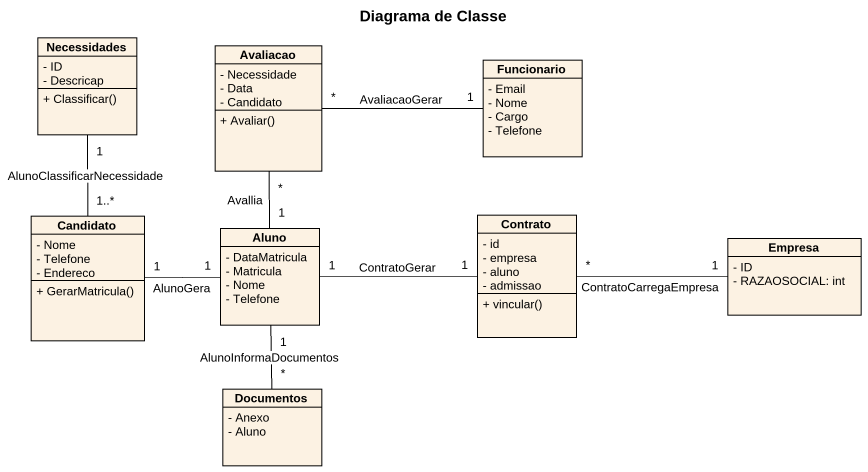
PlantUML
@startuml
title Diagrama de Classe
hide circle
hide empty members
skinparam classAttributeIconSize 0
class Necessidades {
  - ID
  - Descricap
  + Classificar()
}
class Avaliacao {
  - Necessidade
  - Data
  - Candidato
  + Avaliar()
}
class Funcionario {
  - Email
  - Nome
  - Cargo
  - Telefone
}
class Candidato {
  - Nome
  - Telefone
  - Endereco
  + GerarMatricula()
}
class Aluno {
  - DataMatricula
  - Matricula
  - Nome
  - Telefone
}
class Contrato {
  - id
  - empresa
  - aluno
  - admissao
  + vincular()
}
class Empresa {
  - ID
  - RAZAOSOCIAL: int
}
class Documentos {
  - Anexo
  - Aluno
}
Necessidades "1" -- "1..*" Candidato : AlunoClassificarNecessidade
Avaliacao "*" -- "1" Aluno : Avallia
Funcionario "1" -left- "*" Avaliacao : AvaliacaoGerar
Candidato "1" -right- "1" Aluno : AlunoGera
Aluno "1" -right- "1" Contrato : ContratoGerar
Aluno "1" -- "*" Documentos : AlunoInformaDocumentos
Empresa "1" -left- "*" Contrato : ContratoCarregaEmpresa
@enduml
